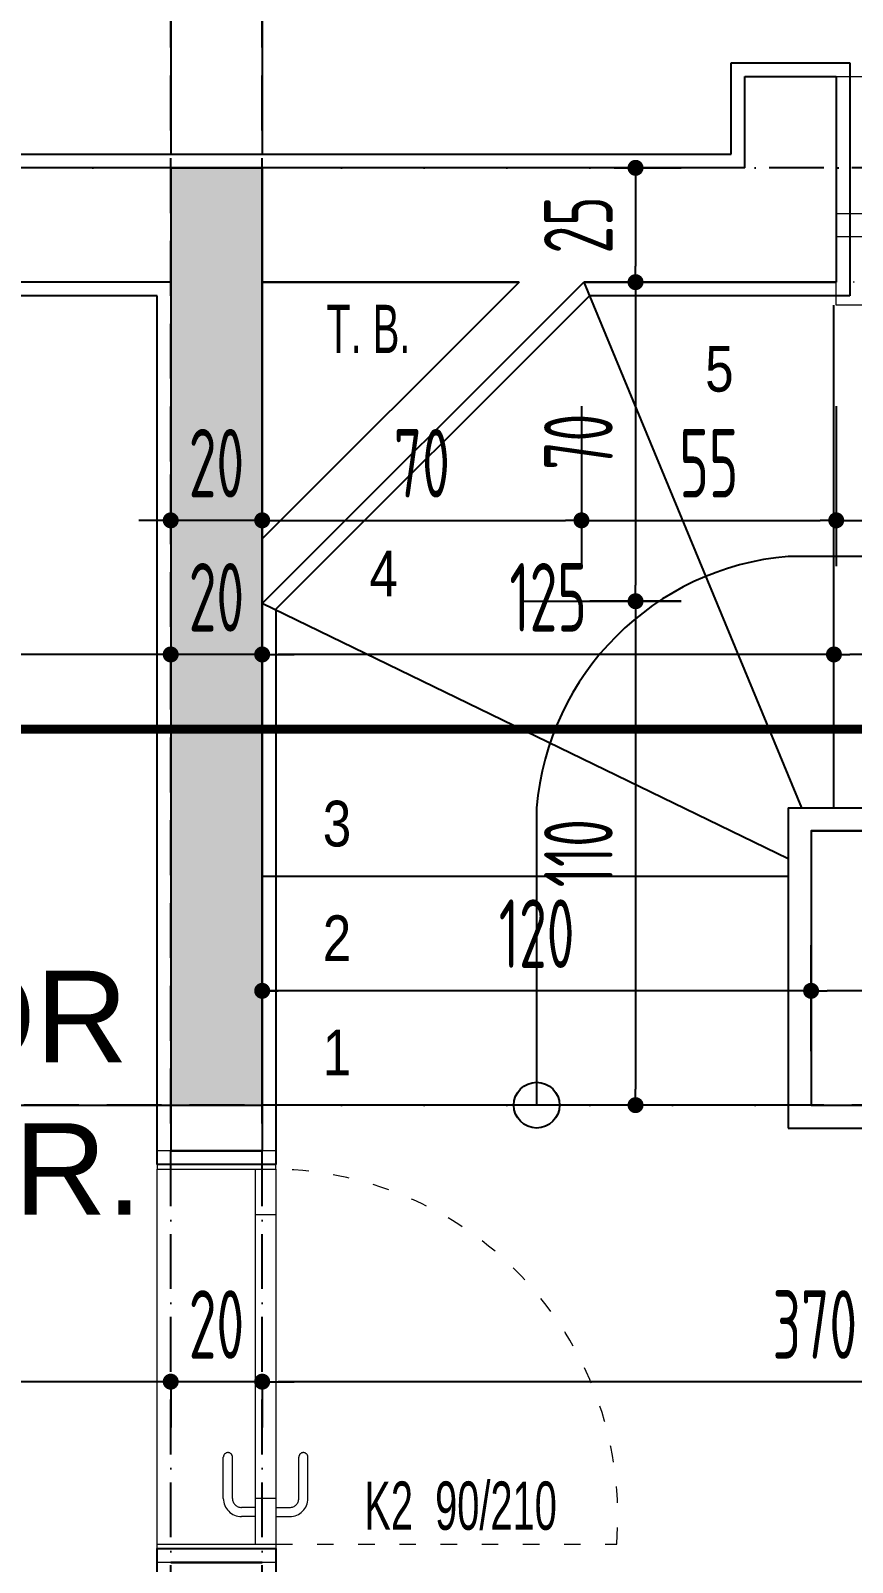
# Model space of a CAD drawing. Extents: x 41749 to 92598, y -24291 to 29432.
# Drawn here: x 66873.4 to 67053.1, y -22601.3 to -22266.3 of the extents above; entities that cross this region are included whole.
import ezdxf

# ---------------------------------------------------------------- set-up
doc = ezdxf.new("R2010")
doc.units = 0
doc.header["$MEASUREMENT"] = 0
doc.header["$PDMODE"] = 3
for name, pattern in [('ACAD_ISO03W100', [30, 12, -18]), ('ACAD_ISO10W100', [18, 12, -3, 0, -3]), ('DASHED', [0.75, 0.5, -0.25]), ('DOT', [6.35, 0, -6.35])]:
    doc.linetypes.add(name, pattern=pattern)
doc.layers.get('0').update_dxf_attribs({"linetype": 'CONTINUOUS'})
doc.layers.get('Defpoints').update_dxf_attribs({"linetype": 'CONTINUOUS'})
for name, color, linetype in [('AKS', 10, 'CONTINUOUS'), ('DUVAR', 6, 'CONTINUOUS'), ('İÇ ÖLÇÜ', 95, 'CONTINUOUS'), ('KOLON', 5, 'CONTINUOUS'), ('MAHAL', 21, 'CONTINUOUS'), ('MERBAS', 231, 'CONTINUOUS'), ('MERDIVEN', 3, 'CONTINUOUS'), ('OLCU', 3, 'CONTINUOUS'), ('P', 7, 'DOT'), ('SIVA', 7, 'CONTINUOUS'), ('SıVA', 7, 'CONTINUOUS'), ('tar', 12, 'CONTINUOUS'), ('TEFRIS', 12, 'CONTINUOUS'), ('YAZI', 7, 'CONTINUOUS')]:
    doc.layers.add(name, color=color, linetype=linetype)
for name, color, linetype, lineweight in [('KAPI-ACILIM1', 13, 'ACAD_ISO03W100', 20), ('KAPI-ACILIM11', 13, 'ACAD_ISO03W100', 20), ('KAPI-GOR', 153, 'CONTINUOUS', 15), ('KAPI-KASA', 34, 'CONTINUOUS', 20)]:
    doc.layers.add(name, color=color, linetype=linetype, lineweight=lineweight)
doc.styles.add('mahal', font='arial.ttf', dxfattribs={"height": 70})
doc.styles.add('OLCU', font='isocpeur.ttf', dxfattribs={"width": 0.59})
doc.styles.add('POZ', font='arial.ttf', dxfattribs={"width": 0.8, "height": 12.5})
doc.dimstyles.new('OLCU3', dxfattribs={"dimscale": 0.5, "dimtxt": 30, "dimasz": 7, "dimexe": 20, "dimexo": 0, "dimgap": 10, "dimtad": 1, "dimdec": 4, "dimrnd": 0.5, "dimdsep": 46, "dimtxsty": 'OLCU', "dimblk1": 'DOT', "dimblk2": 'DOT', "dimsah": 1, "dimcen": 0.09, "dimclrt": 4, "dimadec": 0, "dimazin": 0, "dimtfac": 1, "dimtdec": 4, "dimtix": 1, "dimtmove": 2, "dimatfit": 3, "dimfxl": 0, "dimtolj": 1, "dimtzin": 0, "dimarcsym": 0})

# ---------------------------------------------------------------- blocks, each defined once
blk = doc.blocks.new('DOT')
at = {"color": 0, "linetype": 'ByBlock'}
blk.add_line((-0.5, 0), (-1, 0), dxfattribs=at)
at = {"color": 0, "linetype": 'ByBlock', "const_width": 0.5}
blk.add_lwpolyline([(-0.25, 0, 1), (0.25, 0, 1)], format="xyb", close=True, dxfattribs=at)
blk = doc.blocks.new('*D1809')
at = {"layer": 'Defpoints', "color": 0, "transparency": 16777216}
for p in [(66993.86, -22321.34), (66924.06, -22333.53), (66993.86, -22373.44)]:
    blk.add_point(p, dxfattribs=at)
at = {"layer": 'İÇ ÖLÇÜ', "color": 0, "lineweight": -2, "transparency": 16777216}
for p, q in [((66924.06, -22348.44), (66924.06, -22383.44)), ((66993.86, -22348.44), (66993.86, -22383.44)), ((66927.56, -22373.44), (66990.36, -22373.44))]:
    blk.add_line(p, q, dxfattribs=at)
at = {"layer": 'İÇ ÖLÇÜ', "color": 0, "lineweight": -2, "transparency": 16777216, "xscale": 3.5, "yscale": 3.5, "zscale": 3.5, "rotation": 180}
blk.add_blockref('DOT', (66924.06, -22373.44), dxfattribs=at)
at = {"layer": 'İÇ ÖLÇÜ', "color": 0, "lineweight": -2, "transparency": 16777216, "xscale": 3.5, "yscale": 3.5, "zscale": 3.5}
blk.add_blockref('DOT', (66993.86, -22373.44), dxfattribs=at)
at = {"layer": 'İÇ ÖLÇÜ', "color": 4, "transparency": 16777216, "insert": (66958.96, -22360.94), "char_height": 15, "attachment_point": 5, "style": 'OLCU'}
blk.add_mtext('\\A1;70', dxfattribs=at)
blk = doc.blocks.new('*D1810')
at = {"layer": 'Defpoints', "color": 0, "transparency": 16777216}
for p in [(67049.56, -22298.84), (66993.86, -22321.34), (67049.56, -22373.44)]:
    blk.add_point(p, dxfattribs=at)
at = {"layer": 'İÇ ÖLÇÜ', "color": 0, "lineweight": -2, "transparency": 16777216}
for p, q in [((66993.86, -22348.44), (66993.86, -22383.44)), ((67049.56, -22348.44), (67049.56, -22383.44)), ((66997.36, -22373.44), (67046.06, -22373.44))]:
    blk.add_line(p, q, dxfattribs=at)
at = {"layer": 'İÇ ÖLÇÜ', "color": 0, "lineweight": -2, "transparency": 16777216, "xscale": 3.5, "yscale": 3.5, "zscale": 3.5, "rotation": 180}
blk.add_blockref('DOT', (66993.86, -22373.44), dxfattribs=at)
at = {"layer": 'İÇ ÖLÇÜ', "color": 0, "lineweight": -2, "transparency": 16777216, "xscale": 3.5, "yscale": 3.5, "zscale": 3.5}
blk.add_blockref('DOT', (67049.56, -22373.44), dxfattribs=at)
at = {"layer": 'İÇ ÖLÇÜ', "color": 4, "transparency": 16777216, "insert": (67021.71, -22360.94), "char_height": 15, "attachment_point": 5, "style": 'OLCU'}
blk.add_mtext('\\A1;55', dxfattribs=at)
blk = doc.blocks.new('*D1811')
at = {"layer": 'Defpoints', "color": 0, "transparency": 16777216}
for p in [(67049.56, -22296.34), (67169.56, -22314.35), (67169.56, -22373.44)]:
    blk.add_point(p, dxfattribs=at)
at = {"layer": 'İÇ ÖLÇÜ', "color": 0, "lineweight": -2, "transparency": 16777216}
for p, q in [((67049.56, -22348.44), (67049.56, -22383.44)), ((67169.56, -22348.44), (67169.56, -22383.44)), ((67053.06, -22373.44), (67166.06, -22373.44))]:
    blk.add_line(p, q, dxfattribs=at)
at = {"layer": 'İÇ ÖLÇÜ', "color": 0, "lineweight": -2, "transparency": 16777216, "xscale": 3.5, "yscale": 3.5, "zscale": 3.5, "rotation": 180}
blk.add_blockref('DOT', (67049.56, -22373.44), dxfattribs=at)
at = {"layer": 'İÇ ÖLÇÜ', "color": 0, "lineweight": -2, "transparency": 16777216, "xscale": 3.5, "yscale": 3.5, "zscale": 3.5}
blk.add_blockref('DOT', (67169.56, -22373.44), dxfattribs=at)
at = {"layer": 'İÇ ÖLÇÜ', "color": 4, "transparency": 16777216, "insert": (67109.56, -22360.94), "char_height": 15, "attachment_point": 5, "style": 'OLCU'}
blk.add_mtext('\\A1;120', dxfattribs=at)
blk = doc.blocks.new('*D1815')
at = {"layer": 'Defpoints', "color": 0, "transparency": 16777216}
for p in [(67049.06, -22402.77), (67049.06, -22406.56), (67174.06, -22406.56)]:
    blk.add_point(p, dxfattribs=at)
at = {"layer": 'İÇ ÖLÇÜ', "color": 0, "lineweight": -2, "transparency": 16777216}
for p, q in [((67049.06, -22406.56), (67049.06, -22392.77)), ((67174.06, -22406.56), (67174.06, -22392.77)), ((67170.56, -22402.77), (67052.56, -22402.77))]:
    blk.add_line(p, q, dxfattribs=at)
at = {"layer": 'İÇ ÖLÇÜ', "color": 0, "lineweight": -2, "transparency": 16777216, "xscale": 3.5, "yscale": 3.5, "zscale": 3.5, "rotation": 180}
blk.add_blockref('DOT', (67049.06, -22402.77), dxfattribs=at)
at = {"layer": 'İÇ ÖLÇÜ', "color": 0, "lineweight": -2, "transparency": 16777216, "xscale": 3.5, "yscale": 3.5, "zscale": 3.5}
blk.add_blockref('DOT', (67174.06, -22402.77), dxfattribs=at)
at = {"layer": 'İÇ ÖLÇÜ', "color": 4, "transparency": 16777216, "insert": (67111.56, -22390.27), "char_height": 15, "attachment_point": 5, "style": 'OLCU'}
blk.add_mtext('\\A1;125', dxfattribs=at)
blk = doc.blocks.new('*D1816')
at = {"layer": 'Defpoints', "color": 0, "transparency": 16777216}
for p in [(66924.06, -22402.77), (66924.06, -22406.56), (67049.06, -22406.56)]:
    blk.add_point(p, dxfattribs=at)
at = {"layer": 'İÇ ÖLÇÜ', "color": 0, "lineweight": -2, "transparency": 16777216}
for p, q in [((66924.06, -22406.56), (66924.06, -22392.77)), ((67049.06, -22406.56), (67049.06, -22392.77)), ((67045.56, -22402.77), (66927.56, -22402.77))]:
    blk.add_line(p, q, dxfattribs=at)
at = {"layer": 'İÇ ÖLÇÜ', "color": 0, "lineweight": -2, "transparency": 16777216, "xscale": 3.5, "yscale": 3.5, "zscale": 3.5, "rotation": 180}
blk.add_blockref('DOT', (66924.06, -22402.77), dxfattribs=at)
at = {"layer": 'İÇ ÖLÇÜ', "color": 0, "lineweight": -2, "transparency": 16777216, "xscale": 3.5, "yscale": 3.5, "zscale": 3.5}
blk.add_blockref('DOT', (67049.06, -22402.77), dxfattribs=at)
at = {"layer": 'İÇ ÖLÇÜ', "color": 4, "transparency": 16777216, "insert": (66986.56, -22390.27), "char_height": 15, "attachment_point": 5, "style": 'OLCU'}
blk.add_mtext('\\A1;125', dxfattribs=at)
blk = doc.blocks.new('*D1818')
at = {"layer": 'Defpoints', "color": 0, "transparency": 16777216}
for p in [(67044.06, -22476.34), (67044.06, -22489.56), (67174.06, -22489.56)]:
    blk.add_point(p, dxfattribs=at)
at = {"layer": 'İÇ ÖLÇÜ', "color": 0, "lineweight": -2, "transparency": 16777216}
for p, q in [((67044.06, -22489.56), (67044.06, -22466.34)), ((67174.06, -22489.56), (67174.06, -22466.34)), ((67170.56, -22476.34), (67047.56, -22476.34))]:
    blk.add_line(p, q, dxfattribs=at)
at = {"layer": 'İÇ ÖLÇÜ', "color": 0, "lineweight": -2, "transparency": 16777216, "xscale": 3.5, "yscale": 3.5, "zscale": 3.5, "rotation": 180}
blk.add_blockref('DOT', (67044.06, -22476.34), dxfattribs=at)
at = {"layer": 'İÇ ÖLÇÜ', "color": 0, "lineweight": -2, "transparency": 16777216, "xscale": 3.5, "yscale": 3.5, "zscale": 3.5}
blk.add_blockref('DOT', (67174.06, -22476.34), dxfattribs=at)
at = {"layer": 'İÇ ÖLÇÜ', "color": 4, "transparency": 16777216, "insert": (67109.06, -22463.84), "char_height": 15, "attachment_point": 5, "style": 'OLCU'}
blk.add_mtext('\\A1;130', dxfattribs=at)
blk = doc.blocks.new('*D1819')
at = {"layer": 'Defpoints', "color": 0, "transparency": 16777216}
for p in [(66924.06, -22476.34), (66924.06, -22483.87), (67044.06, -22489.56)]:
    blk.add_point(p, dxfattribs=at)
at = {"layer": 'İÇ ÖLÇÜ', "color": 0, "lineweight": -2, "transparency": 16777216}
for p, q in [((66924.06, -22483.87), (66924.06, -22466.34)), ((67044.06, -22489.56), (67044.06, -22466.34)), ((67040.56, -22476.34), (66927.56, -22476.34))]:
    blk.add_line(p, q, dxfattribs=at)
at = {"layer": 'İÇ ÖLÇÜ', "color": 0, "lineweight": -2, "transparency": 16777216, "xscale": 3.5, "yscale": 3.5, "zscale": 3.5, "rotation": 180}
blk.add_blockref('DOT', (66924.06, -22476.34), dxfattribs=at)
at = {"layer": 'İÇ ÖLÇÜ', "color": 0, "lineweight": -2, "transparency": 16777216, "xscale": 3.5, "yscale": 3.5, "zscale": 3.5}
blk.add_blockref('DOT', (67044.06, -22476.34), dxfattribs=at)
at = {"layer": 'İÇ ÖLÇÜ', "color": 4, "transparency": 16777216, "insert": (66984.06, -22463.84), "char_height": 15, "attachment_point": 5, "style": 'OLCU'}
blk.add_mtext('\\A1;120', dxfattribs=at)
blk = doc.blocks.new('*D1820')
at = {"layer": 'Defpoints', "color": 0, "transparency": 16777216}
for p in [(67001, -22296.34), (67001, -22321.34), (67005.69, -22321.34)]:
    blk.add_point(p, dxfattribs=at)
at = {"layer": 'İÇ ÖLÇÜ', "color": 0, "lineweight": -2, "transparency": 16777216}
for p, q in [((67001, -22296.34), (67015.69, -22296.34)), ((67005.69, -22299.84), (67005.69, -22317.84)), ((67001, -22321.34), (67015.69, -22321.34))]:
    blk.add_line(p, q, dxfattribs=at)
at = {"layer": 'İÇ ÖLÇÜ', "color": 0, "lineweight": -2, "transparency": 16777216, "xscale": 3.5, "yscale": 3.5, "zscale": 3.5}
for p, rotation in [((67005.69, -22296.34), 90), ((67005.69, -22321.34), 270)]:
    blk.add_blockref('DOT', p, dxfattribs=dict(at, rotation=rotation))
at = {"layer": 'İÇ ÖLÇÜ', "color": 4, "transparency": 16777216, "insert": (66993.19, -22308.84), "char_height": 15, "attachment_point": 5, "rotation": 90, "style": 'OLCU'}
blk.add_mtext('\\A1;25', dxfattribs=at)
blk = doc.blocks.new('*D1821')
at = {"layer": 'Defpoints', "color": 0, "transparency": 16777216}
for p in [(67001, -22321.34), (66924.06, -22391.13), (67005.69, -22391.13)]:
    blk.add_point(p, dxfattribs=at)
at = {"layer": 'İÇ ÖLÇÜ', "color": 0, "lineweight": -2, "transparency": 16777216}
for p, q in [((67001, -22321.34), (67015.69, -22321.34)), ((67005.69, -22324.84), (67005.69, -22387.63)), ((66980.69, -22391.13), (67015.69, -22391.13))]:
    blk.add_line(p, q, dxfattribs=at)
at = {"layer": 'İÇ ÖLÇÜ', "color": 0, "lineweight": -2, "transparency": 16777216, "xscale": 3.5, "yscale": 3.5, "zscale": 3.5}
for p, rotation in [((67005.69, -22321.34), 90), ((67005.69, -22391.13), 270)]:
    blk.add_blockref('DOT', p, dxfattribs=dict(at, rotation=rotation))
at = {"layer": 'İÇ ÖLÇÜ', "color": 4, "transparency": 16777216, "insert": (66993.19, -22356.24), "char_height": 15, "attachment_point": 5, "rotation": 90, "style": 'OLCU'}
blk.add_mtext('\\A1;70', dxfattribs=at)
blk = doc.blocks.new('*D1827')
at = {"layer": 'Defpoints', "color": 0, "transparency": 16777216}
for p in [(67015.69, -22391.13), (67005.69, -22501.34), (67027.84, -22501.34)]:
    blk.add_point(p, dxfattribs=at)
at = {"layer": 'İÇ ÖLÇÜ', "color": 0, "lineweight": -2, "transparency": 16777216}
for p, q in [((67015.69, -22391.13), (66995.69, -22391.13)), ((67005.69, -22394.63), (67005.69, -22497.84)), ((67027.84, -22501.34), (66995.69, -22501.34))]:
    blk.add_line(p, q, dxfattribs=at)
at = {"layer": 'İÇ ÖLÇÜ', "color": 0, "lineweight": -2, "transparency": 16777216, "xscale": 3.5, "yscale": 3.5, "zscale": 3.5}
for p, rotation in [((67005.69, -22391.13), 90), ((67005.69, -22501.34), 270)]:
    blk.add_blockref('DOT', p, dxfattribs=dict(at, rotation=rotation))
at = {"layer": 'İÇ ÖLÇÜ', "color": 4, "transparency": 16777216, "insert": (66993.19, -22446.24), "char_height": 15, "attachment_point": 5, "rotation": 90, "style": 'OLCU'}
blk.add_mtext('\\A1;110', dxfattribs=at)
blk = doc.blocks.new('*D1921')
at = {"layer": 'Defpoints', "color": 0, "transparency": 16777216}
for p in [(66924.06, -22333.53), (66904.06, -22373.44), (66904.06, -22377.58)]:
    blk.add_point(p, dxfattribs=at)
at = {"layer": 'İÇ ÖLÇÜ', "color": 0, "lineweight": -2, "transparency": 16777216}
for p, q in [((66904.06, -22373.57), (66904.06, -22363.44)), ((66900.56, -22373.44), (66897.06, -22373.44)), ((66924.06, -22373.44), (66904.06, -22373.44)), ((66924.06, -22373.32), (66924.06, -22383.44)), ((66927.56, -22373.44), (66931.06, -22373.44))]:
    blk.add_line(p, q, dxfattribs=at)
at = {"layer": 'İÇ ÖLÇÜ', "color": 0, "lineweight": -2, "transparency": 16777216, "xscale": 3.5, "yscale": 3.5, "zscale": 3.5}
blk.add_blockref('DOT', (66904.06, -22373.44), dxfattribs=at)
at = {"layer": 'İÇ ÖLÇÜ', "color": 0, "lineweight": -2, "transparency": 16777216, "xscale": 3.5, "yscale": 3.5, "zscale": 3.5, "rotation": 180}
blk.add_blockref('DOT', (66924.06, -22373.44), dxfattribs=at)
at = {"layer": 'İÇ ÖLÇÜ', "color": 4, "transparency": 16777216, "insert": (66914.06, -22360.94), "char_height": 15, "attachment_point": 5, "style": 'OLCU'}
blk.add_mtext('\\A1;20', dxfattribs=at)
blk = doc.blocks.new('*D1924')
at = {"layer": 'Defpoints', "color": 0, "transparency": 16777216}
for p in [(66904.06, -22401.34), (66904.06, -22402.77), (66924.06, -22406.56)]:
    blk.add_point(p, dxfattribs=at)
at = {"layer": 'İÇ ÖLÇÜ', "color": 0, "lineweight": -2, "transparency": 16777216}
for p, q in [((66924.06, -22402.9), (66924.06, -22392.77)), ((66900.56, -22402.77), (66897.06, -22402.77)), ((66904.06, -22402.65), (66904.06, -22412.77)), ((66924.06, -22402.77), (66904.06, -22402.77)), ((66927.56, -22402.77), (66931.06, -22402.77))]:
    blk.add_line(p, q, dxfattribs=at)
at = {"layer": 'İÇ ÖLÇÜ', "color": 0, "lineweight": -2, "transparency": 16777216, "xscale": 3.5, "yscale": 3.5, "zscale": 3.5}
blk.add_blockref('DOT', (66904.06, -22402.77), dxfattribs=at)
at = {"layer": 'İÇ ÖLÇÜ', "color": 0, "lineweight": -2, "transparency": 16777216, "xscale": 3.5, "yscale": 3.5, "zscale": 3.5, "rotation": 180}
blk.add_blockref('DOT', (66924.06, -22402.77), dxfattribs=at)
at = {"layer": 'İÇ ÖLÇÜ', "color": 4, "transparency": 16777216, "insert": (66914.06, -22390.27), "char_height": 15, "attachment_point": 5, "style": 'OLCU'}
blk.add_mtext('\\A1;20', dxfattribs=at)
blk = doc.blocks.new('*D1925')
at = {"layer": 'Defpoints', "color": 0, "transparency": 16777216}
for p in [(66904.06, -22401.34), (66744.06, -22402.77), (66744.06, -22410.71)]:
    blk.add_point(p, dxfattribs=at)
at = {"layer": 'İÇ ÖLÇÜ', "color": 0, "lineweight": -2, "transparency": 16777216}
for p, q in [((66744.06, -22402.9), (66744.06, -22392.77)), ((66900.56, -22402.77), (66747.56, -22402.77)), ((66904.06, -22402.65), (66904.06, -22412.77))]:
    blk.add_line(p, q, dxfattribs=at)
at = {"layer": 'İÇ ÖLÇÜ', "color": 0, "lineweight": -2, "transparency": 16777216, "xscale": 3.5, "yscale": 3.5, "zscale": 3.5, "rotation": 180}
blk.add_blockref('DOT', (66744.06, -22402.77), dxfattribs=at)
at = {"layer": 'İÇ ÖLÇÜ', "color": 0, "lineweight": -2, "transparency": 16777216, "xscale": 3.5, "yscale": 3.5, "zscale": 3.5}
blk.add_blockref('DOT', (66904.06, -22402.77), dxfattribs=at)
at = {"layer": 'İÇ ÖLÇÜ', "color": 4, "transparency": 16777216, "insert": (66824.06, -22390.27), "char_height": 15, "attachment_point": 5, "style": 'OLCU'}
blk.add_mtext('\\A1;160', dxfattribs=at)
blk = doc.blocks.new('*D1935')
at = {"layer": 'Defpoints', "color": 0, "transparency": 16777216}
for p in [(66924.06, -22489.33), (67294.06, -22489.33), (66924.06, -22561.82)]:
    blk.add_point(p, dxfattribs=at)
at = {"layer": 'İÇ ÖLÇÜ', "color": 0, "lineweight": -2, "transparency": 16777216}
for p, q in [((66924.06, -22561.7), (66924.06, -22571.82)), ((67290.56, -22561.82), (66927.56, -22561.82)), ((67294.06, -22561.7), (67294.06, -22571.82))]:
    blk.add_line(p, q, dxfattribs=at)
at = {"layer": 'İÇ ÖLÇÜ', "color": 0, "lineweight": -2, "transparency": 16777216, "xscale": 3.5, "yscale": 3.5, "zscale": 3.5, "rotation": 180}
blk.add_blockref('DOT', (66924.06, -22561.82), dxfattribs=at)
at = {"layer": 'İÇ ÖLÇÜ', "color": 0, "lineweight": -2, "transparency": 16777216, "xscale": 3.5, "yscale": 3.5, "zscale": 3.5}
blk.add_blockref('DOT', (67294.06, -22561.82), dxfattribs=at)
at = {"layer": 'İÇ ÖLÇÜ', "color": 4, "transparency": 16777216, "insert": (67044.88, -22549.32), "char_height": 15, "attachment_point": 5, "style": 'OLCU'}
blk.add_mtext('\\A1;370', dxfattribs=at)
blk = doc.blocks.new('*D1936')
at = {"layer": 'Defpoints', "color": 0, "transparency": 16777216}
for p in [(66904.06, -22489.33), (66924.06, -22489.33), (66904.06, -22561.82)]:
    blk.add_point(p, dxfattribs=at)
at = {"layer": 'İÇ ÖLÇÜ', "color": 0, "lineweight": -2, "transparency": 16777216}
for p, q in [((66900.56, -22561.82), (66897.06, -22561.82)), ((66904.06, -22561.7), (66904.06, -22571.82)), ((66924.06, -22561.82), (66904.06, -22561.82)), ((66924.06, -22561.7), (66924.06, -22571.82)), ((66927.56, -22561.82), (66931.06, -22561.82))]:
    blk.add_line(p, q, dxfattribs=at)
at = {"layer": 'İÇ ÖLÇÜ', "color": 0, "lineweight": -2, "transparency": 16777216, "xscale": 3.5, "yscale": 3.5, "zscale": 3.5}
blk.add_blockref('DOT', (66904.06, -22561.82), dxfattribs=at)
at = {"layer": 'İÇ ÖLÇÜ', "color": 0, "lineweight": -2, "transparency": 16777216, "xscale": 3.5, "yscale": 3.5, "zscale": 3.5, "rotation": 180}
blk.add_blockref('DOT', (66924.06, -22561.82), dxfattribs=at)
at = {"layer": 'İÇ ÖLÇÜ', "color": 4, "transparency": 16777216, "insert": (66914.06, -22549.32), "char_height": 15, "attachment_point": 5, "style": 'OLCU'}
blk.add_mtext('\\A1;20', dxfattribs=at)
blk = doc.blocks.new('*D1937')
at = {"layer": 'Defpoints', "color": 0, "transparency": 16777216}
for p in [(66904.06, -22489.33), (66744.06, -22561.82), (66744.06, -22583.35)]:
    blk.add_point(p, dxfattribs=at)
at = {"layer": 'İÇ ÖLÇÜ', "color": 0, "lineweight": -2, "transparency": 16777216}
for p, q in [((66744.06, -22561.95), (66744.06, -22551.82)), ((66900.56, -22561.82), (66747.56, -22561.82)), ((66904.06, -22561.7), (66904.06, -22571.82))]:
    blk.add_line(p, q, dxfattribs=at)
at = {"layer": 'İÇ ÖLÇÜ', "color": 0, "lineweight": -2, "transparency": 16777216, "xscale": 3.5, "yscale": 3.5, "zscale": 3.5, "rotation": 180}
blk.add_blockref('DOT', (66744.06, -22561.82), dxfattribs=at)
at = {"layer": 'İÇ ÖLÇÜ', "color": 0, "lineweight": -2, "transparency": 16777216, "xscale": 3.5, "yscale": 3.5, "zscale": 3.5}
blk.add_blockref('DOT', (66904.06, -22561.82), dxfattribs=at)
at = {"layer": 'İÇ ÖLÇÜ', "color": 4, "transparency": 16777216, "insert": (66773.66, -22549.32), "char_height": 15, "attachment_point": 5, "style": 'OLCU'}
blk.add_mtext('\\A1;160', dxfattribs=at)
blk = doc.blocks.new('*D2025')
at = {"layer": 'Defpoints', "color": 0, "transparency": 16777216}
for p in [(67049.56, -22138.06), (67169.56, -22286.34), (67049.56, -22289.81)]:
    blk.add_point(p, dxfattribs=at)
at = {"layer": 'OLCU', "color": 0, "lineweight": -2, "transparency": 16777216}
for p, q in [((67049.56, -22163.06), (67049.56, -22128.06)), ((67169.56, -22163.06), (67169.56, -22128.06)), ((67166.06, -22138.06), (67053.06, -22138.06))]:
    blk.add_line(p, q, dxfattribs=at)
at = {"layer": 'OLCU', "color": 0, "lineweight": -2, "transparency": 16777216, "xscale": 3.5, "yscale": 3.5, "zscale": 3.5, "rotation": 180}
blk.add_blockref('DOT', (67049.56, -22138.06), dxfattribs=at)
at = {"layer": 'OLCU', "color": 0, "lineweight": -2, "transparency": 16777216, "xscale": 3.5, "yscale": 3.5, "zscale": 3.5}
blk.add_blockref('DOT', (67169.56, -22138.06), dxfattribs=at)
at = {"layer": 'OLCU', "color": 4, "transparency": 16777216, "insert": (67109.56, -22125.56), "char_height": 15, "attachment_point": 5, "style": 'OLCU'}
blk.add_mtext('\\A1;120', dxfattribs=at)
blk = doc.blocks.new('*D2026')
at = {"layer": 'Defpoints', "color": 0, "transparency": 16777216}
for p in [(67029.56, -22138.06), (67029.56, -22286.34), (67049.56, -22289.81)]:
    blk.add_point(p, dxfattribs=at)
at = {"layer": 'OLCU', "color": 0, "lineweight": -2, "transparency": 16777216}
for p, q in [((67029.56, -22163.06), (67029.56, -22128.06)), ((67049.56, -22163.06), (67049.56, -22128.06)), ((67026.06, -22138.06), (67022.56, -22138.06)), ((67049.56, -22138.06), (67029.56, -22138.06)), ((67053.06, -22138.06), (67056.56, -22138.06))]:
    blk.add_line(p, q, dxfattribs=at)
at = {"layer": 'OLCU', "color": 0, "lineweight": -2, "transparency": 16777216, "xscale": 3.5, "yscale": 3.5, "zscale": 3.5}
blk.add_blockref('DOT', (67029.56, -22138.06), dxfattribs=at)
at = {"layer": 'OLCU', "color": 0, "lineweight": -2, "transparency": 16777216, "xscale": 3.5, "yscale": 3.5, "zscale": 3.5, "rotation": 180}
blk.add_blockref('DOT', (67049.56, -22138.06), dxfattribs=at)
at = {"layer": 'OLCU', "color": 4, "transparency": 16777216, "insert": (67039.56, -22125.56), "char_height": 15, "attachment_point": 5, "style": 'OLCU'}
blk.add_mtext('\\A1;20', dxfattribs=at)
blk = doc.blocks.new('*D2033')
at = {"layer": 'Defpoints', "color": 0, "transparency": 16777216}
for p in [(66189.06, -22108.06), (67314.06, -22302.03), (66189.06, -22339.02)]:
    blk.add_point(p, dxfattribs=at)
at = {"layer": 'OLCU', "color": 0, "lineweight": -2, "transparency": 16777216}
for p, q in [((66189.06, -22133.06), (66189.06, -22098.06)), ((67314.06, -22133.06), (67314.06, -22098.06)), ((67310.56, -22108.06), (66192.56, -22108.06))]:
    blk.add_line(p, q, dxfattribs=at)
at = {"layer": 'OLCU', "color": 0, "lineweight": -2, "transparency": 16777216, "xscale": 3.5, "yscale": 3.5, "zscale": 3.5, "rotation": 180}
blk.add_blockref('DOT', (66189.06, -22108.06), dxfattribs=at)
at = {"layer": 'OLCU', "color": 0, "lineweight": -2, "transparency": 16777216, "xscale": 3.5, "yscale": 3.5, "zscale": 3.5}
blk.add_blockref('DOT', (67314.06, -22108.06), dxfattribs=at)
at = {"layer": 'OLCU', "color": 4, "transparency": 16777216, "insert": (66751.56, -22095.56), "char_height": 15, "attachment_point": 5, "style": 'OLCU'}
blk.add_mtext('\\A1;1125', dxfattribs=at)
blk = doc.blocks.new('*D2037')
at = {"layer": 'Defpoints', "color": 0, "transparency": 16777216}
for p in [(65929.06, -22078.06), (65929.06, -22321.34), (67829.06, -22338.83)]:
    blk.add_point(p, dxfattribs=at)
at = {"layer": 'OLCU', "color": 0, "lineweight": -2, "transparency": 16777216}
for p, q in [((65929.06, -22103.06), (65929.06, -22068.06)), ((67829.06, -22103.06), (67829.06, -22068.06)), ((67825.56, -22078.06), (65932.56, -22078.06))]:
    blk.add_line(p, q, dxfattribs=at)
at = {"layer": 'OLCU', "color": 0, "lineweight": -2, "transparency": 16777216, "xscale": 3.5, "yscale": 3.5, "zscale": 3.5, "rotation": 180}
blk.add_blockref('DOT', (65929.06, -22078.06), dxfattribs=at)
at = {"layer": 'OLCU', "color": 0, "lineweight": -2, "transparency": 16777216, "xscale": 3.5, "yscale": 3.5, "zscale": 3.5}
blk.add_blockref('DOT', (67829.06, -22078.06), dxfattribs=at)
at = {"layer": 'OLCU', "color": 4, "transparency": 16777216, "insert": (66879.06, -22065.56), "char_height": 15, "attachment_point": 5, "style": 'OLCU'}
blk.add_mtext('\\A1;1900', dxfattribs=at)
blk = doc.blocks.new('*D2073')
at = {"layer": 'Defpoints', "color": 0, "transparency": 16777216}
for p in [(65783.06, -22276.34), (67039.31, -22276.34), (66280.02, -22296.34)]:
    blk.add_point(p, dxfattribs=at)
at = {"layer": 'OLCU', "color": 0, "lineweight": -2, "transparency": 16777216}
for p, q in [((65783.06, -22272.84), (65783.06, -22269.34)), ((65808.06, -22276.34), (65773.06, -22276.34)), ((65783.06, -22296.34), (65783.06, -22276.34)), ((65808.06, -22296.34), (65773.06, -22296.34)), ((65783.06, -22299.84), (65783.06, -22303.34))]:
    blk.add_line(p, q, dxfattribs=at)
at = {"layer": 'OLCU', "color": 0, "lineweight": -2, "transparency": 16777216, "xscale": 3.5, "yscale": 3.5, "zscale": 3.5}
for p, rotation in [((65783.06, -22276.34), 270), ((65783.06, -22296.34), 90)]:
    blk.add_blockref('DOT', p, dxfattribs=dict(at, rotation=rotation))
at = {"layer": 'OLCU', "color": 4, "transparency": 16777216, "insert": (65770.56, -22286.34), "char_height": 15, "attachment_point": 5, "rotation": 90, "style": 'OLCU'}
blk.add_mtext('\\A1;20', dxfattribs=at)
blk = doc.blocks.new('*D2074')
at = {"layer": 'Defpoints', "color": 0, "transparency": 16777216}
for p in [(65756.16, -22276.34), (67012.42, -22276.34), (66253.13, -22296.34)]:
    blk.add_point(p, dxfattribs=at)
at = {"layer": 'OLCU', "color": 0, "lineweight": -2, "transparency": 16777216}
for p, q in [((65756.16, -22272.84), (65756.16, -22269.34)), ((65781.16, -22276.34), (65746.16, -22276.34)), ((65756.16, -22296.34), (65756.16, -22276.34)), ((65781.16, -22296.34), (65746.16, -22296.34)), ((65756.16, -22299.84), (65756.16, -22303.34))]:
    blk.add_line(p, q, dxfattribs=at)
at = {"layer": 'OLCU', "color": 0, "lineweight": -2, "transparency": 16777216, "xscale": 3.5, "yscale": 3.5, "zscale": 3.5}
for p, rotation in [((65756.16, -22276.34), 270), ((65756.16, -22296.34), 90)]:
    blk.add_blockref('DOT', p, dxfattribs=dict(at, rotation=rotation))
at = {"layer": 'OLCU', "color": 4, "transparency": 16777216, "insert": (65743.66, -22286.34), "char_height": 15, "attachment_point": 5, "rotation": 90, "style": 'OLCU'}
blk.add_mtext('\\A1;20', dxfattribs=at)
blk = doc.blocks.new('*D2075')
at = {"layer": 'Defpoints', "color": 0, "transparency": 16777216}
for p in [(65729.9, -22276.34), (66986.16, -22276.34), (66226.87, -22296.34)]:
    blk.add_point(p, dxfattribs=at)
at = {"layer": 'OLCU', "color": 0, "lineweight": -2, "transparency": 16777216}
for p, q in [((65729.9, -22272.84), (65729.9, -22269.34)), ((65754.9, -22276.34), (65719.9, -22276.34)), ((65729.9, -22296.34), (65729.9, -22276.34)), ((65754.9, -22296.34), (65719.9, -22296.34)), ((65729.9, -22299.84), (65729.9, -22303.34))]:
    blk.add_line(p, q, dxfattribs=at)
at = {"layer": 'OLCU', "color": 0, "lineweight": -2, "transparency": 16777216, "xscale": 3.5, "yscale": 3.5, "zscale": 3.5}
for p, rotation in [((65729.9, -22276.34), 270), ((65729.9, -22296.34), 90)]:
    blk.add_blockref('DOT', p, dxfattribs=dict(at, rotation=rotation))
at = {"layer": 'OLCU', "color": 4, "transparency": 16777216, "insert": (65717.4, -22286.34), "char_height": 15, "attachment_point": 5, "rotation": 90, "style": 'OLCU'}
blk.add_mtext('\\A1;20', dxfattribs=at)
blk = doc.blocks.new('*D2878')
at = {"layer": 'Defpoints', "color": 0, "transparency": 16777216}
for p in [(67029.56, -22138.06), (67029.56, -22286.34), (66669.06, -22296.34)]:
    blk.add_point(p, dxfattribs=at)
at = {"layer": 'OLCU', "color": 0, "lineweight": -2, "transparency": 16777216}
for p, q in [((66669.06, -22163.06), (66669.06, -22128.06)), ((67029.56, -22163.06), (67029.56, -22128.06)), ((66672.56, -22138.06), (67026.06, -22138.06))]:
    blk.add_line(p, q, dxfattribs=at)
at = {"layer": 'OLCU', "color": 0, "lineweight": -2, "transparency": 16777216, "xscale": 3.5, "yscale": 3.5, "zscale": 3.5, "rotation": 180}
blk.add_blockref('DOT', (66669.06, -22138.06), dxfattribs=at)
at = {"layer": 'OLCU', "color": 0, "lineweight": -2, "transparency": 16777216, "xscale": 3.5, "yscale": 3.5, "zscale": 3.5}
blk.add_blockref('DOT', (67029.56, -22138.06), dxfattribs=at)
at = {"layer": 'OLCU', "color": 4, "transparency": 16777216, "insert": (66849.31, -22125.56), "char_height": 15, "attachment_point": 5, "style": 'OLCU'}
blk.add_mtext('\\A1;361', dxfattribs=at)

msp = doc.modelspace()

# ---------------------------------------------------------------- hatches: boundary and pattern name
at = {"layer": 'tar'}
h = msp.add_hatch(dxfattribs=at)
h.set_pattern_fill('ANSI33', color=256, scale=40, style=0)
h.paths.add_polyline_path([(66744.06272, -22296.33978), (66734.06272, -22296.33978), (66724.06272, -22296.33978), (66724.06272, -22501.33978), (66744.06272, -22501.33978)])
h.paths.add_polyline_path([(66924.06272, -22296.33978), (66914.06272, -22296.33978), (66904.06272, -22296.33978), (66904.06272, -22501.33978), (66924.06272, -22501.33978)])
h.paths.add_polyline_path([(67284.06272, -22356.33978), (67314.06272, -22356.33978), (67314.06272, -22296.33978), (67284.06272, -22296.33978)])
h.paths.add_polyline_path([(66904.06272, -22611.33978), (66904.06272, -22641.33978), (66964.06272, -22641.33978), (66964.06272, -22611.33978)])
h.paths.add_polyline_path([(67314.06272, -22641.33978), (67314.06272, -22611.33978), (67254.06272, -22611.33978), (67254.06272, -22641.33978)])
h.paths.add_polyline_path([(66644.06272, -23156.33973), (66614.06272, -23156.33973), (66614.06272, -23216.33973), (66644.06272, -23216.33973)])
h.paths.add_polyline_path([(67114.06272, -23216.33973), (67144.06272, -23216.33973), (67144.06272, -23156.33973), (67114.06272, -23156.33973)])

# ---------------------------------------------------------------- linework, layer by layer
at = {"layer": 'AKS', "linetype": 'ACAD_ISO10W100'}
for p, q in [((66904.06272, -23591.33978), (66904.06272, -21978.06351)), ((66924.06272, -23591.33978), (66924.06272, -21978.06351)), ((68169.06272, -22296.33978), (65639.06272, -22296.33978)), ((68169.06272, -22501.33978), (65639.06272, -22501.33978))]:
    msp.add_line(p, q, dxfattribs=at)
at = {"layer": 'DUVAR'}
for p, q in [((67029.56272, -22296.33978), (67029.56272, -22276.33978)), ((67029.56272, -22276.33978), (67049.56272, -22276.33978)), ((67049.56272, -22276.33978), (67049.56272, -22321.33978)), ((66904.06272, -22296.33978), (66744.06272, -22296.33978)), ((67029.56272, -22296.33978), (66924.06272, -22296.33978)), ((67029.56272, -22296.33978), (66924.06272, -22296.33978)), ((67049.56272, -22296.33978), (67049.56272, -22321.33978)), ((66904.06272, -22321.33978), (66744.06272, -22321.33978)), ((66904.06272, -22321.33978), (66904.06272, -22481.33978)), ((66924.06272, -22321.33978), (66980.21496, -22321.33978)), ((66980.21496, -22321.33978), (66924.06272, -22321.33978)), ((66924.06272, -22391.63416), (66994.35709, -22321.33978)), ((66924.06272, -22377.49202), (66980.21496, -22321.33978)), ((66924.06272, -22321.33978), (66924.06272, -22377.49202)), ((66924.06272, -22321.33978), (66924.06272, -22377.49202)), ((66980.21496, -22321.33978), (66924.06272, -22321.33978)), ((66994.35709, -22321.33978), (67049.56272, -22321.33978)), ((67049.56272, -22321.33978), (66994.35709, -22321.33978)), ((67049.56272, -22321.33978), (66994.35709, -22321.33978)), ((66924.06272, -22391.63416), (66924.06272, -22501.33978)), ((66924.06272, -22391.63416), (66924.06272, -22501.33978)), ((66904.06272, -22501.33978), (66904.06272, -22511.33978)), ((66924.06272, -22501.33978), (66924.06272, -22511.33978)), ((66904.06272, -22511.33978), (66924.06272, -22511.33978)), ((66904.0632, -22511.33978), (66924.0632, -22511.33978)), ((66904.0632, -22511.33978), (66924.0631, -22511.33978)), ((66924.0631, -22511.33978), (66904.0632, -22511.33978)), ((66924.0631, -22511.33978), (66904.0632, -22511.33978)), ((66924.0631, -22511.33978), (66904.0632, -22511.33978)), ((66924.0631, -22511.33978), (66904.0632, -22511.33978)), ((66924.0631, -22511.33978), (66904.0632, -22511.33978)), ((66924.0631, -22511.33978), (66904.0632, -22511.33978)), ((66924.0631, -22511.33978), (66904.0632, -22511.33978)), ((66904.0632, -22511.33978), (66924.0631, -22511.33978)), ((66904.0632, -22511.33978), (66924.0631, -22511.33978)), ((66904.0632, -22511.33978), (66924.0631, -22511.33978)), ((66924.0631, -22601.33978), (66904.06272, -22601.33978)), ((66904.0632, -22601.33978), (66924.0631, -22601.33978))]:
    msp.add_line(p, q, dxfattribs=at)
at = {"layer": 'KAPI-ACILIM1', "ltscale": 0.3}
msp.add_line((66927.0631, -22597.33978), (67001.5631, -22597.33978), dxfattribs=at)
msp.add_arc((66925.91896, -22591.22227), 75.89111, 355.3764199, 89.1361704, dxfattribs=at)
at = {"layer": 'KAPI-ACILIM11'}
for p, q in [((66915.5631, -22587.33978), (66915.5631, -22578.33978)), ((66917.5631, -22587.33978), (66917.5631, -22578.33978)), ((66932.0631, -22587.33978), (66932.0631, -22578.33978)), ((66934.0631, -22587.33978), (66934.0631, -22578.33978)), ((66922.5631, -22589.33978), (66919.5631, -22589.33978)), ((66927.0631, -22589.33978), (66930.0631, -22589.33978)), ((66922.5631, -22591.33978), (66919.5631, -22591.33978)), ((66927.0631, -22591.33978), (66930.0631, -22591.33978))]:
    msp.add_line(p, q, dxfattribs=at)
for centre, radius, start, end in [((66916.5631, -22578.33978), 1, 360, 180), ((66933.0631, -22578.33978), 1, 360, 180), ((66919.5631, -22587.33978), 4, 180, 270), ((66919.5631, -22587.33978), 2, 180, 270), ((66930.0631, -22587.33978), 2, 270, 360), ((66930.0631, -22587.33978), 4, 270, 360)]:
    msp.add_arc(centre, radius, start, end, dxfattribs=at)
at = {"layer": 'KAPI-GOR'}
for p, q in [((67049.56272, -22306.33978), (67057.56272, -22306.33978)), ((67049.56272, -22311.33978), (67057.56272, -22311.33978)), ((66901.0632, -22597.33978), (66901.0632, -22515.33978))]:
    msp.add_line(p, q, dxfattribs=at)
for points in [[(67049.56272, -22281.33978), (67049.56272, -22276.33978), (67169.56272, -22276.33978), (67169.56272, -22278.83978), (67169.56272, -22281.33978)], [(67169.56272, -22321.33978), (67169.56272, -22326.33978), (67049.56272, -22326.33978), (67049.56272, -22323.83978), (67049.56272, -22321.33978)]]:
    msp.add_lwpolyline(points, dxfattribs=at)
at = {"layer": 'KAPI-KASA'}
for p, q in [((66922.5631, -22597.33978), (66922.5631, -22515.33978)), ((66927.0631, -22515.33978), (66927.0631, -22597.33978)), ((66927.0631, -22525.33978), (66922.5631, -22525.33978)), ((66927.0631, -22587.33978), (66922.5631, -22587.33978))]:
    msp.add_line(p, q, dxfattribs=at)
for points in [[(66927.0631, -22515.33978), (66927.0631, -22511.33978), (66901.0632, -22511.33978), (66901.0632, -22515.33978), (66927.0631, -22515.33978)], [(66927.0631, -22597.33978), (66927.0631, -22601.33978), (66901.0632, -22601.33978), (66901.0632, -22597.33978), (66927.0631, -22597.33978)]]:
    msp.add_lwpolyline(points, close=True, dxfattribs=at)
at = {"layer": 'KOLON'}
for p, q in [((66904.06272, -22296.33978), (66924.06272, -22296.33978)), ((66924.06272, -22296.33978), (66904.06272, -22296.33978)), ((66904.06272, -22296.33978), (66904.06272, -22501.33978)), ((66914.06272, -22296.33978), (66924.06272, -22296.33978)), ((66914.06272, -22296.33978), (66924.06272, -22296.33978)), ((66924.06272, -22296.33978), (66924.06272, -22501.33978)), ((66924.06272, -22501.33978), (66924.06272, -22296.33978)), ((66904.06272, -22501.33978), (66924.06272, -22501.33978))]:
    msp.add_line(p, q, dxfattribs=at)
at = {"layer": 'MERBAS', "linetype": 'DASHED', "ltscale": 40, "const_width": 2}
msp.add_lwpolyline([(65805.31945, -22419.08917), (67972.35717, -22419.08917)], dxfattribs=at)
at = {"layer": 'MERDIVEN'}
for p, q in [((66994.35709, -22321.33978), (67041.94307, -22436.33978)), ((67049.06272, -22436.33978), (67049.06272, -22326.33978)), ((67039.06272, -22447.4668), (66924.06272, -22391.63416)), ((67039.06272, -22436.33978), (67109.06272, -22436.33978)), ((67039.06272, -22436.33978), (67039.06272, -22506.33978)), ((67044.06272, -22441.33978), (67174.06272, -22441.33978)), ((67044.06272, -22441.33978), (67044.06272, -22501.33978)), ((67039.06272, -22451.33978), (66924.06272, -22451.33978)), ((67039.06272, -22476.33978), (66924.06272, -22476.33978)), ((66744.06272, -22501.33978), (66914.06272, -22501.33978)), ((67039.06272, -22501.33978), (66924.06272, -22501.33978)), ((67044.06272, -22501.33978), (67174.06272, -22501.33978)), ((67039.06272, -22506.33978), (67179.06272, -22506.33978))]:
    msp.add_line(p, q, dxfattribs=at)
for points in [[(67179.06272, -22381.33978), (67039.06272, -22381.33978)], [(66984.06272, -22436.33978), (66984.06272, -22501.33978)]]:
    msp.add_lwpolyline(points, dxfattribs=at)
msp.add_lwpolyline([(67174.06272, -22441.33978), (67044.06272, -22441.33978), (67044.06272, -22501.33978), (67174.06272, -22501.33978)], close=True, dxfattribs=at)
msp.add_circle((66984.06272, -22501.33978), 5, dxfattribs=at)
msp.add_arc((67044.06272, -22441.33978), 60.20797, 94.7636417, 175.2363582, dxfattribs=at)
at = {"layer": 'P'}
for p, q in [((67169.56272, -22296.33978), (67049.56272, -22296.33978)), ((67169.56272, -22321.33978), (67049.56272, -22321.33978))]:
    msp.add_line(p, q, dxfattribs=at)
at = {"layer": 'SIVA'}
for p, q in [((67026.56272, -22293.33978), (67026.56272, -22273.33978)), ((67026.56272, -22273.33978), (67052.56272, -22273.33978)), ((67052.56272, -22273.33978), (67052.56272, -22324.33978)), ((66927.0678, -22293.33978), (66927.0678, -22293.33978)), ((66927.0678, -22293.33978), (67026.56272, -22293.33978)), ((66924.06272, -22377.49202), (66924.06272, -22321.33978)), ((66924.06272, -22321.33978), (66980.21496, -22321.33978)), ((66980.21496, -22321.33978), (66924.06272, -22377.49202)), ((66980.21496, -22321.33978), (66924.06272, -22377.49202)), ((66924.06272, -22377.49202), (66924.06272, -22321.33978)), ((66924.06272, -22321.33978), (66980.21496, -22321.33978)), ((66995.59973, -22324.33978), (66927.06272, -22392.8768)), ((67052.56272, -22324.33978), (66995.59973, -22324.33978)), ((66927.06272, -22392.8768), (66927.06272, -22504.33978))]:
    msp.add_line(p, q, dxfattribs=at)
at = {"layer": 'SıVA'}
for p, q in [((67026.56272, -22293.33978), (67026.56272, -22273.33978)), ((67026.56272, -22273.33978), (67052.56272, -22273.33978)), ((67052.56272, -22273.33978), (67052.56272, -22324.33978)), ((66672.06206, -22293.33978), (67026.56272, -22293.33978)), ((66924.06272, -22321.33978), (66980.21496, -22321.33978)), ((66980.21496, -22321.33978), (66924.06272, -22377.49202)), ((66924.06272, -22377.49202), (66924.06272, -22321.33978)), ((66901.06273, -22324.33978), (66747.06272, -22324.33978)), ((66901.0632, -22514.33978), (66901.06273, -22324.33978)), ((66995.59973, -22324.33978), (66927.06272, -22392.8768)), ((67052.56272, -22324.33978), (66995.59973, -22324.33978)), ((66927.06272, -22392.8768), (66927.06272, -22514.33978)), ((66927.06272, -22514.33978), (66901.0632, -22514.33978))]:
    msp.add_line(p, q, dxfattribs=at)
msp.add_lwpolyline([(66901.06272, -22618.33978), (66901.06272, -22598.33978), (66927.06272, -22598.33978), (66927.06272, -22608.33978), (66967.06272, -22608.33978), (66967.06272, -22618.33978), (67251.06272, -22618.33978), (67251.06272, -22608.33978), (67291.06286, -22608.33978), (67291.06334, -22598.33978), (67317.06272, -22598.33978), (67317.06272, -22663.82011)], dxfattribs=at)
at = {"layer": 'TEFRIS'}
for points in [[(67304.06269, -22293.33978), (67304.06269, -22156.33978), (66904.06269, -22156.33978), (66904.06269, -22293.33978)], [(67284.06269, -22293.33978), (67284.06269, -22176.33978), (66924.06269, -22176.33978), (66924.06269, -22293.33978)]]:
    msp.add_lwpolyline(points, dxfattribs=at)

# ---------------------------------------------------------------- texts
at = {"layer": 'MAHAL', "insert": (66826.39224, -22512.89465), "char_height": 20, "width": 318.296, "attachment_point": 5, "style": 'mahal'}
msp.add_mtext('ASANSÖR \\PMAK.DAİR. \\P{\\H0.75x;4.80m\\fArial|b0|i0|c186|p34;²}', dxfattribs=at)
at = {"layer": 'YAZI', "char_height": 10.56, "attachment_point": 5, "style": 'OLCU'}
for s, insert, width, rotation in [('{\\fArial|b0|i0|c162|p34;T. B.}', (66947.28505, -22331.57417), 183.750336, 0), ('{\\fArial|b0|i0|c162|p34;K2  90/210}', (66967.4347, -22589.01059), 193.750336, 360)]:
    msp.add_mtext(s, dxfattribs=dict(at, insert=insert, width=width, rotation=rotation))
at = {"layer": 'YAZI', "char_height": 10, "width": 33.9177331, "attachment_point": 5, "style": 'POZ'}
for s, insert in [('5', (67024.01929, -22340.36386)), ('4', (66950.60569, -22385.07432)), ('3', (66940.41664, -22439.83315)), ('2', (66940.41664, -22464.83315)), ('1', (66940.41664, -22489.83315))]:
    msp.add_mtext(s, dxfattribs=dict(at, insert=insert))

# ---------------------------------------------------------------- dimensions: what is measured, and where the dimension line sits
at = {"layer": 'İÇ ÖLÇÜ'}
for base, p1, p2, picture, middle in [((67005.69007, -22321.33978), (67001.00021, -22296.33978), (67001.00021, -22321.33978), '*D1820', (66993.19007, -22308.83978)), ((67005.69007, -22391.13416), (67001.00021, -22321.33978), (66924.06272, -22391.13416), '*D1821', (66993.19007, -22356.23697)), ((67005.69007, -22501.33978), (67015.69007, -22391.13416), (67027.84077, -22501.33978), '*D1827', (66993.19007, -22446.23697))]:
    dim = msp.add_linear_dim(base=base, p1=p1, p2=p2, angle=90, dimstyle='OLCU3', dxfattribs=at)
    dim.commit()
    dim.dimension.update_dxf_attribs({"geometry": picture, "text_midpoint": middle})
for base, p1, p2, picture, middle in [((67169.56272, -22373.44046), (67049.56272, -22296.33978), (67169.56272, -22314.35364), '*D1811', (67109.56272, -22360.94046)), ((66993.85709, -22373.44046), (66924.06272, -22333.5341), (66993.85709, -22321.33978), '*D1809', (66958.95991, -22360.94046)), ((66924.06272, -22402.7737), (67049.06272, -22406.55705), (66924.06272, -22406.55705), '*D1816', (66986.56272, -22390.2737)), ((67049.06272, -22402.7737), (67174.06272, -22406.55705), (67049.06272, -22406.55705), '*D1815', (67111.56272, -22390.2737)), ((66924.06272, -22476.33978), (67044.06272, -22489.564), (66924.06272, -22483.87116), '*D1819', (66984.06272, -22463.83978)), ((67044.06272, -22476.33978), (67174.06272, -22489.564), (67044.06272, -22489.564), '*D1818', (67109.06272, -22463.83978))]:
    dim = msp.add_linear_dim(base=base, p1=p1, p2=p2, dimstyle='OLCU3', dxfattribs=at)
    dim.commit()
    dim.dimension.update_dxf_attribs({"geometry": picture, "text_midpoint": middle})
dim = msp.add_linear_dim(base=(67049.56272, -22373.44046), p1=(66993.85709, -22321.33978), p2=(67049.56272, -22298.83978), text='55', dimstyle='OLCU3', dxfattribs=at)
dim.commit()
dim.dimension.update_dxf_attribs({"geometry": '*D1810', "text_midpoint": (67021.70991, -22360.94046)})
for base, p1, p2, picture, middle in [((66904.06272, -22373.44046), (66924.06272, -22333.5341), (66904.06272, -22377.58476), '*D1921', (66914.06272, -22360.94046)), ((66744.06272, -22402.7737), (66904.06272, -22401.33978), (66744.06272, -22410.71376), '*D1925', (66824.06272, -22390.2737)), ((66904.06272, -22402.7737), (66924.06272, -22406.55705), (66904.06272, -22401.33978), '*D1924', (66914.06272, -22390.2737)), ((66904.06272, -22561.82017), (66924.06272, -22489.33086), (66904.06272, -22489.33086), '*D1936', (66914.06272, -22549.32017))]:
    dim = msp.add_linear_dim(base=base, p1=p1, p2=p2, dimstyle='OLCU3', override={"dimfxl": 0.25}, dxfattribs=at)
    dim.commit()
    dim.dimension.update_dxf_attribs({"geometry": picture, "text_midpoint": middle})
for base, p1, p2, picture, middle in [((66744.06272, -22561.82017), (66904.06272, -22489.33086), (66744.06272, -22583.35012), '*D1937', (66773.65787, -22549.32017)), ((66924.06272, -22561.82017), (67294.06272, -22489.33086), (66924.06272, -22489.33086), '*D1935', (67044.87601, -22549.32017))]:
    dim = msp.add_linear_dim(base=base, p1=p1, p2=p2, dimstyle='OLCU3', override={"dimfxl": 0.25}, dxfattribs=at)
    dim.commit()
    dim.dimension.update_dxf_attribs({"geometry": picture, "text_midpoint": middle, "dimtype": 160})
at = {"layer": 'OLCU'}
for base, p1, p2, picture, middle in [((65929.06272, -22078.06351), (67829.06272, -22338.82572), (65929.06272, -22321.33978), '*D2037', (66879.06272, -22065.56351)), ((66189.06272, -22108.06351), (67314.06272, -22302.03446), (66189.06272, -22339.02141), '*D2033', (66751.56272, -22095.56351)), ((67029.56272, -22138.06351), (66669.06206, -22296.33978), (67029.56272, -22286.33978), '*D2878', (66849.31239, -22125.56351)), ((67029.56272, -22138.06351), (67049.56272, -22289.80715), (67029.56272, -22286.33978), '*D2026', (67039.56272, -22125.56351)), ((67049.56272, -22138.06351), (67169.56272, -22286.33978), (67049.56272, -22289.80715), '*D2025', (67109.56272, -22125.56351))]:
    dim = msp.add_linear_dim(base=base, p1=p1, p2=p2, dimstyle='OLCU3', override={"dimdec": 0, "dimtdec": 0}, dxfattribs=at)
    dim.commit()
    dim.dimension.update_dxf_attribs({"geometry": picture, "text_midpoint": middle})
for base, p1, p2, picture, middle in [((65729.90475, -22276.33978), (66226.87284, -22296.33978), (66986.16186, -22276.33978), '*D2075', (65717.40475, -22286.33978)), ((65756.15827, -22276.33978), (66253.12635, -22296.33978), (67012.41538, -22276.33978), '*D2074', (65743.65827, -22286.33978)), ((65783.05561, -22276.33978), (66280.0237, -22296.33978), (67039.31272, -22276.33978), '*D2073', (65770.55561, -22286.33978))]:
    dim = msp.add_linear_dim(base=base, p1=p1, p2=p2, angle=90, dimstyle='OLCU3', override={"dimdec": 0, "dimtdec": 0}, dxfattribs=at)
    dim.commit()
    dim.dimension.update_dxf_attribs({"geometry": picture, "text_midpoint": middle})

doc.saveas('drawing.dxf')
